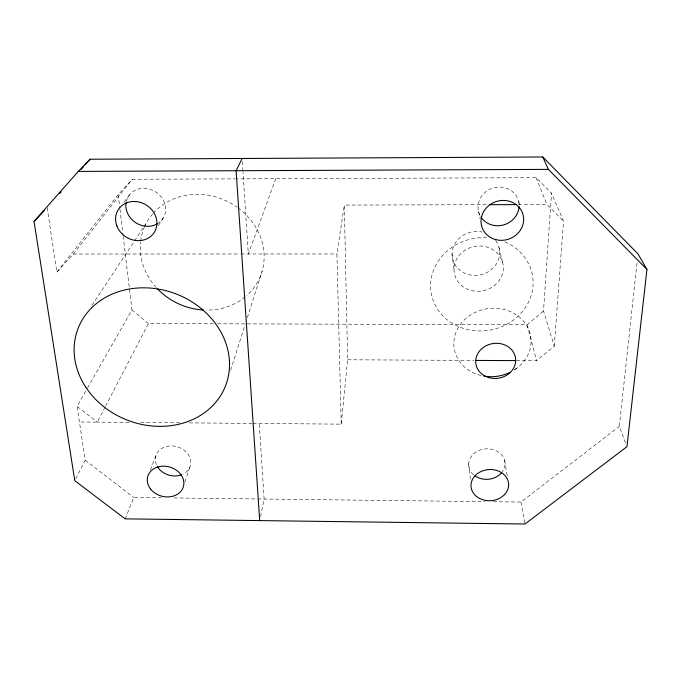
<?xml version="1.0" encoding="UTF-8"?>
<svg xmlns="http://www.w3.org/2000/svg" width="681" height="681" viewBox="0 0 681 681"><rect width="100%" height="100%" fill="white"/><g stroke="black" fill="none" stroke-linecap="round" stroke-linejoin="round"><path stroke-width="0.51" stroke-dasharray="3.4 2.55" d="M516.419 360.615L536.594 360.717L554.274 346.127L543.506 310.945L551.516 193.225L536.083 177.681L236.435 178.873M554.274 346.127L563.536 221.129L551.516 193.225M252.898 423.42L341.224 424.144L347.633 359.781L344.305 205.075L487.536 204.692M625.49 442.837L619.327 426.4L637.067 262.296M341.224 424.144L336.925 253.962L344.305 205.075M260.542 516.487L264.126 499.028L259.248 423.471M230.595 370.26L245.1 324.692M247.356 317.601L262.176 271.021M184.917 481.893L190.518 465.123M275.779 178.711L248.318 253.987L243.04 172.276M150.382 469.89L156.919 453.359M125.151 518.862L133.782 497.479L161.337 497.811M75.727 478.82L85.176 460.177L77.098 406.31L87.023 388.868M105.087 407.102L97.289 422.118L79.447 421.99M105.572 406.165L148.432 323.569L213.315 323.781M87.543 387.949L131.952 309.915L123.218 236.545M158.375 225.692L163.866 216.898M91.944 305.352L133.978 241.729M134.557 240.844L143.316 227.59M143.904 226.705L146.824 222.287M123.874 202.342L130.207 194.008M47.168 207.731L56.846 272.042L73.386 254.03L132.242 179.282L235.379 178.873M56.846 272.042L118.23 194.613L132.242 179.282M217.571 323.79L527.12 324.777L543.506 310.945M493.359 501.735L520.948 502.059L619.327 426.4M514.121 369.987L518.275 367.093M518.309 204.606L546.954 204.53L563.536 221.129M73.386 254.03L239.831 253.987M240.895 253.987L336.925 253.962M347.633 359.781L473.959 360.411M129.049 422.382L97.289 422.118L77.098 406.31M140.695 422.484L179.861 422.807M189.386 422.884L251.842 423.403M174.055 497.956L256.703 498.935M257.767 498.952L484.872 501.633M85.176 460.177L133.782 497.479M131.952 309.915L148.432 323.569M536.083 177.681L546.954 204.53M518.641 201.499L519.943 205.449M527.12 324.777L536.594 360.717M498.969 247.484L502.655 262.56M478.556 211.612L480.062 218.669M520.948 502.059L524.787 522.974M504.655 460.416L507.507 477.202M452.065 254.098L454.006 269.335M118.23 194.613L119.856 208.241M119.975 209.288L123.099 235.49M468.647 464.016L470.511 480.837M242.359 161.661L242.972 171.212M238.001 207.807A62.975 56.736 24.6 0 1 246.684 295.648M245.194 296.925A62.975 56.736 24.6 0 1 206.36 310.102M156.238 287.518A62.975 56.736 24.6 0 1 140.533 242.155M140.652 241.151A62.975 56.736 24.6 0 1 144.202 227.675M144.593 226.756A62.975 56.736 24.6 0 1 152.578 214.038M153.242 213.272A62.975 56.736 24.6 0 1 237.15 207.186M495.623 240.572A23.869 21.903 -11.6 0 1 482.931 274.179A23.869 21.903 -11.6 0 1 452.073 254.456A23.869 21.903 -11.6 0 1 482.344 232.085M481.033 375.52A38.706 34.135 -8.2 0 1 458.968 326.454A38.706 34.135 -8.2 0 1 518.624 316.486A38.706 34.135 -8.2 0 1 514.351 369.953M473.55 474.793A18.234 15.237 -4.2 0 1 473.346 454.15A18.234 15.237 -4.2 0 1 497.922 451.716A18.234 15.237 -4.2 0 1 502.22 471.959M479.952 215.358A20.677 19.179 -18.6 0 1 494.117 187.743A20.677 19.179 -18.6 0 1 519.092 205.509M504.825 241.883A51.398 46.521 -10.1 0 1 514.538 319.202A51.398 46.521 -10.1 0 1 432.554 298.67A51.398 46.521 -10.1 0 1 488.771 237.865M156.477 464.774A17.953 14.778 16 0 1 165.457 446.77A17.953 14.778 16 0 1 188.39 454.763A17.953 14.778 16 0 1 183.24 474.104M126.24 201.653A20.515 18.353 32.3 0 1 156.162 192.204A20.515 18.353 32.3 0 1 158.171 223.283M465.83 288.369A24.746 22.558 -10.8 0 0 503.344 268.425A24.746 22.558 -10.8 0 0 466.86 249.161A24.746 22.558 -10.8 0 0 465.83 288.369"/><path stroke-width="1.02" d="M646.95 269.446L626.946 446.702L524.983 524.012L125.151 518.862L74.782 480.684L34.05 221.427L78.281 171.425L90.088 159.235L542.774 156.988L637.978 253.885L646.95 269.446L548.375 169.373L542.774 156.988M242.155 158.477L236.103 170.735L259.691 520.599M59.834 193.421L61.239 191.829M80.945 169.569L83.754 166.394M85.159 164.802L90.088 159.235M34.05 221.427L44.256 210.778M78.281 171.425L548.375 169.373M489.656 204.683L516.181 204.615M476.079 360.419L515.364 360.615M203.227 309.991A62.975 56.736 24.6 0 1 157.694 289.076M510.06 372.362A38.706 34.135 -8.2 0 1 483.91 376.108M501.684 472.631A18.234 15.237 -4.2 0 1 474.912 475.866M519.067 206.522A20.677 19.179 -18.6 0 1 503.523 224.943A20.677 19.179 -18.6 0 1 480.948 217.086M181.674 474.785A17.953 14.778 16 0 1 157.43 466.63M157.345 223.794A20.515 18.353 32.3 0 1 135.34 222.44A20.515 18.353 32.3 0 1 126.053 202.606M85.619 386.919A79.124 67.657 21.3 0 0 220.176 396.316A79.124 67.657 21.3 0 0 149.692 288.029A79.124 67.657 21.3 0 0 85.619 386.919M484.846 375.98A20.047 17.536 -7.8 0 0 515.679 361.126A20.047 17.536 -7.8 0 0 486.566 345.531A20.047 17.536 -7.8 0 0 484.846 375.98M495.751 239.618A21.469 19.8 -17.5 0 0 523.195 215.332A21.469 19.8 -17.5 0 0 488.081 206.181A21.469 19.8 -17.5 0 0 495.751 239.618M479.637 498.475A18.855 15.595 -3.9 0 0 508.63 485.451A18.855 15.595 -3.9 0 0 481.169 471.448A18.855 15.595 -3.9 0 0 479.637 498.475M116.928 226.049A21.281 18.915 31.5 0 0 152.246 234.988A21.281 18.915 31.5 0 0 139.579 202.172A21.281 18.915 31.5 0 0 116.928 226.049M150.561 488.984A18.549 15.11 15.8 0 0 182.159 489.511A18.549 15.11 15.8 0 0 163.951 466.17A18.549 15.11 15.8 0 0 150.561 488.984"/></g></svg>
